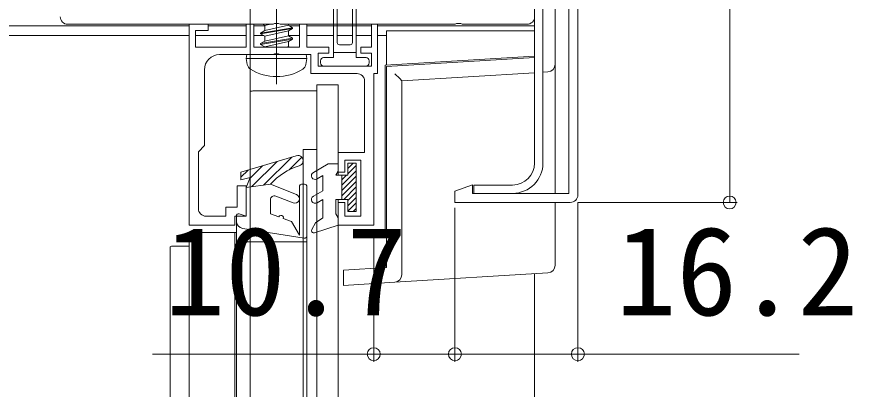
# Model space of a CAD drawing. Units: millimetres, scale not verified. Extents: x -2376 to -396, y -1680 to 1521.
# Drawn here: x -1252.2 to -1142.1, y 868.9 to 918 of the extents above; entities that cross this region are included whole.
import ezdxf
from ezdxf.enums import TextEntityAlignment as Align

# ---------------------------------------------------------------- set-up
doc = ezdxf.new("R2010")
doc.units = ezdxf.units.MM
doc.header["$LTSCALE"] = 8
doc.linetypes.add('CHAIN2', pattern=[12, 9, -1, 1, -1])
for name, color, linetype, lineweight in [('0-3_YKK_11', 7, 'Continuous', 9), ('0-4_YKK_12', 2, 'Continuous', 9), ('0-5_YKK_13', 4, 'Continuous', 9), ('0-6_YKK_D', 6, 'Continuous', 9)]:
    doc.layers.add(name, color=color, linetype=linetype, lineweight=lineweight)
doc.styles.add('ＭＳ ゴシック', font='')
doc.styles.get('ＭＳ ゴシック').set_extended_font_data('MS Gothic')

msp = doc.modelspace()

# ---------------------------------------------------------------- linework, layer by layer
at = {"layer": '0-3_YKK_11'}
for p, q in [((-1179.495, 982.315), (-1179.495, 894.715)), ((-1178.295, 894.515), (-1178.295, 982.515)), ((-1183.995, 898.715), (-1183.995, 972.515)), ((-1182.895, 926.557), (-1182.895, 898.715)), ((-1218.453, 917.009), (-1218.27, 917.129)), ((-1218.27, 917.129), (-1217.72, 917.129)), ((-1217.72, 917.129), (-1217.537, 917.009)), ((-1194.453, 917.009), (-1194.27, 917.129)), ((-1194.27, 917.129), (-1193.72, 917.129)), ((-1193.72, 917.129), (-1193.537, 917.009)), ((-1245.495, 917.009), (-1218.453, 917.009)), ((-1226.995, 917.009), (-1229.495, 917.009)), ((-1229.495, 917.009), (-1229.495, 890.51)), ((-1228.695, 916.209), (-1226.995, 916.209)), ((-1228.695, 914.01), (-1228.695, 916.209)), ((-1226.995, 916.209), (-1226.995, 917.009)), ((-1221.995, 917.009), (-1221.995, 914.01)), ((-1220.995, 917.009), (-1221.995, 917.009)), ((-1220.995, 914.01), (-1220.995, 917.009)), ((-1217.537, 917.009), (-1194.453, 917.009)), ((-1214.995, 917.009), (-1214.995, 914.01)), ((-1213.995, 917.009), (-1214.995, 917.009)), ((-1213.995, 914.01), (-1213.995, 917.009)), ((-1205.495, 917.009), (-1205.495, 914.01)), ((-1204.695, 917.009), (-1205.495, 917.009)), ((-1204.695, 910.51), (-1204.695, 917.009)), ((-1193.537, 917.009), (-1184.995, 917.009)), ((-1221.995, 914.01), (-1228.695, 914.01)), ((-1214.995, 914.01), (-1220.995, 914.01)), ((-1211.095, 914.01), (-1213.995, 914.01)), ((-1211.095, 913.21), (-1211.095, 914.01)), ((-1206.895, 914.01), (-1206.895, 913.21)), ((-1205.495, 914.01), (-1206.895, 914.01)), ((-1225.495, 913.009), (-1218.453, 913.009)), ((-1218.453, 913.009), (-1218.27, 913.13)), ((-1218.27, 913.13), (-1217.72, 913.13)), ((-1217.72, 913.13), (-1217.537, 913.009)), ((-1217.537, 913.009), (-1213.495, 913.009)), ((-1213.495, 913.009), (-1213.495, 910.51)), ((-1212.495, 913.21), (-1211.095, 913.21)), ((-1212.495, 911.509), (-1212.495, 913.21)), ((-1206.895, 913.21), (-1205.495, 913.21)), ((-1205.495, 913.21), (-1205.495, 911.509)), ((-1227.495, 901.009), (-1227.495, 911.009)), ((-1213.495, 910.51), (-1207.395, 910.51)), ((-1205.495, 911.509), (-1212.495, 911.509)), ((-1205.195, 910.51), (-1204.695, 910.51)), ((-1205.195, 890.51), (-1205.195, 910.51)), ((-1206.395, 909.509), (-1206.395, 900.109)), ((-1228.295, 900.209), (-1227.495, 901.009)), ((-1228.295, 892.709), (-1228.295, 900.209)), ((-1209.895, 900.109), (-1209.895, 897.51)), ((-1206.395, 900.109), (-1209.895, 900.109)), ((-1208.995, 899.109), (-1206.895, 899.109)), ((-1208.995, 897.51), (-1208.995, 899.109)), ((-1206.895, 899.109), (-1206.895, 891.709)), ((-1209.895, 897.51), (-1208.995, 897.51)), ((-1223.195, 895.71), (-1223.195, 892.909)), ((-1221.995, 895.71), (-1223.195, 895.71)), ((-1221.995, 891.709), (-1221.995, 895.71)), ((-1192.195, 895.843), (-1194.495, 895.006)), ((-1192.195, 894.715), (-1192.195, 895.843)), ((-1191.995, 895.815), (-1186.895, 895.815)), ((-1191.995, 894.715), (-1191.995, 895.815)), ((-1194.495, 895.006), (-1194.495, 893.515)), ((-1179.495, 894.715), (-1192.195, 894.715)), ((-1186.895, 894.715), (-1191.995, 894.715)), ((-1224.695, 892.909), (-1224.695, 891.709)), ((-1223.195, 892.909), (-1224.695, 892.909)), ((-1209.895, 893.51), (-1209.895, 890.51)), ((-1208.995, 893.51), (-1209.895, 893.51)), ((-1208.995, 891.709), (-1208.995, 893.51)), ((-1194.495, 893.515), (-1179.295, 893.515)), ((-1224.695, 891.709), (-1227.295, 891.709)), ((-1223.495, 891.709), (-1221.995, 891.709)), ((-1223.495, 890.51), (-1223.495, 891.709)), ((-1206.895, 891.709), (-1208.995, 891.709)), ((-1229.495, 890.51), (-1223.495, 890.51)), ((-1209.895, 890.51), (-1205.195, 890.51))]:
    msp.add_line(p, q, dxfattribs=at)
for centre, radius, start, end in [((-1245.495, 918.01), 1, 180, 269.99998), ((-1184.995, 918.01), 1, 270, 359.99998), ((-1225.495, 911.009), 2, 90, 179.99998), ((-1207.395, 909.509), 1, 0, 89.99998), ((-1186.895, 898.715), 2.9, 270, 359.99998), ((-1186.895, 898.715), 4, 270, 359.99998), ((-1179.295, 894.515), 1, 270, 359.99998), ((-1227.295, 892.709), 1, 180, 269.99998)]:
    msp.add_arc(centre, radius, start, end, dxfattribs=at)
at = {"layer": '0-4_YKK_12'}
for p, q in [((-1221.495, 975.009), (-1221.495, 148.527)), ((-1351.065, 916.81), (-1229.478, 916.81)), ((-1227.012, 916.81), (-1221.978, 916.81)), ((-1221.012, 916.81), (-1219.545, 916.81)), ((-1216.328, 916.81), (-1214.978, 916.81)), ((-1214.012, 916.81), (-1205.478, 916.81)), ((-1204.712, 916.81), (-1183.995, 916.81)), ((-1229.495, 915.528), (-1258.995, 915.528)), ((-1221.995, 915.528), (-1228.695, 915.528)), ((-1219.693, 915.528), (-1220.995, 915.528)), ((-1214.995, 915.528), (-1216.445, 915.528)), ((-1210.495, 915.528), (-1213.995, 915.528)), ((-1207.995, 915.528), (-1209.995, 915.528)), ((-1205.495, 915.528), (-1207.495, 915.528)), ((-1203.495, 915.528), (-1204.695, 915.528)), ((-1212.695, 909.01), (-1212.689, 909.01)), ((-1212.695, 909.01), (-1212.695, 897.743)), ((-1212.689, 909.01), (-1212.672, 909.01)), ((-1212.672, 909.01), (-1212.645, 909.01)), ((-1212.645, 909.01), (-1212.607, 909.01)), ((-1212.607, 909.01), (-1212.562, 909.01)), ((-1212.562, 909.01), (-1212.51, 909.01)), ((-1212.51, 909.01), (-1212.454, 909.01)), ((-1212.454, 909.01), (-1212.395, 909.01)), ((-1210.195, 909.01), (-1212.395, 909.01)), ((-1210.195, 909.01), (-1210.137, 909.01)), ((-1210.137, 909.01), (-1210.08, 909.01)), ((-1210.08, 909.01), (-1210.028, 909.01)), ((-1210.028, 909.01), (-1209.983, 909.01)), ((-1209.983, 909.01), (-1209.946, 909.01)), ((-1209.946, 909.01), (-1209.918, 909.01)), ((-1209.918, 909.01), (-1209.901, 909.01)), ((-1209.901, 909.01), (-1209.895, 909.01)), ((-1209.895, 909.01), (-1209.895, 899.81)), ((-1221.495, 897.866), (-1221.495, 908.176)), ((-1212.695, 908.228), (-1221.037, 908.228)), ((-1209.895, 897.81), (-1209.895, 899.81)), ((-1209.895, 897.81), (-1209.895, 897.109)), ((-1212.695, 896.592), (-1212.695, 894.602)), ((-1212.695, 893.451), (-1212.695, 890.932)), ((-1209.895, 893.909), (-1209.895, 893.209)), ((-1209.895, 890.809), (-1209.895, 893.209)), ((-1209.895, 890.809), (-1209.895, 880.51)), ((-1229.489, 889.558), (-1229.495, 889.558)), ((-1229.495, 889.558), (-1229.495, 880.51)), ((-1229.472, 889.558), (-1229.489, 889.558)), ((-1229.445, 889.558), (-1229.472, 889.558)), ((-1229.407, 889.558), (-1229.445, 889.558)), ((-1229.362, 889.558), (-1229.407, 889.558)), ((-1229.31, 889.558), (-1229.362, 889.558)), ((-1229.254, 889.558), (-1229.31, 889.558)), ((-1229.195, 889.558), (-1229.254, 889.558)), ((-1223.795, 889.558), (-1229.195, 889.558)), ((-1223.737, 889.558), (-1223.795, 889.558)), ((-1223.68, 889.558), (-1223.737, 889.558)), ((-1223.628, 889.558), (-1223.68, 889.558)), ((-1223.583, 889.558), (-1223.628, 889.558)), ((-1223.546, 889.558), (-1223.583, 889.558)), ((-1223.518, 889.558), (-1223.546, 889.558)), ((-1223.501, 889.558), (-1223.518, 889.558)), ((-1223.495, 889.558), (-1223.501, 889.558)), ((-1223.491, 889.558), (-1223.495, 889.558)), ((-1223.495, 889.558), (-1223.495, 880.51)), ((-1223.477, 889.558), (-1223.491, 889.558)), ((-1223.455, 889.558), (-1223.477, 889.558)), ((-1223.425, 889.558), (-1223.455, 889.558)), ((-1223.388, 889.558), (-1223.425, 889.558)), ((-1223.345, 889.558), (-1223.388, 889.558)), ((-1223.298, 889.558), (-1223.345, 889.558)), ((-1223.295, 889.558), (-1223.298, 889.558)), ((-1212.695, 889.622), (-1212.695, 880.51)), ((-1231.995, 887.681), (-1231.995, 880.51)), ((-1231.695, 887.733), (-1229.495, 887.733)), ((-1183.995, 884.126), (-1183.995, 880.51)), ((-1231.995, 880.51), (-1231.995, 750.527)), ((-1229.495, 880.51), (-1229.495, 750.527)), ((-1223.495, 880.51), (-1223.495, 750.527)), ((-1212.695, 880.51), (-1212.695, 750.527)), ((-1209.895, 880.51), (-1209.895, 750.52)), ((-1183.995, 732.067), (-1183.995, 880.51))]:
    msp.add_line(p, q, dxfattribs=at)
at = {"layer": '0-4_YKK_12', "linetype": 'CHAIN2'}
msp.add_line((-1217.995, 909.109), (-1217.995, 933.01), dxfattribs=at)
at = {"layer": '0-4_YKK_12'}
for centre, radius, start, end in [((-1221.459, 909.087), 0.912, 267.75739, 285.21364), ((-1221.061, 907.621), 0.608, 87.75737, 105.21355), ((-1231.768, 887.262), 0.477, 81.22057, 118.48154)]:
    msp.add_arc(centre, radius, start, end, dxfattribs=at)
at = {"layer": '0-5_YKK_13'}
for p, q in [((-1183.995, 912.826), (-1183.995, 972.215)), ((-1181.295, 943.465), (-1181.295, 911.732)), ((-1210.495, 912.609), (-1210.495, 919.159)), ((-1209.995, 919.159), (-1209.995, 914.609)), ((-1207.995, 919.159), (-1207.995, 914.609)), ((-1207.495, 912.609), (-1207.495, 919.159)), ((-1220.095, 915.859), (-1215.895, 916.56)), ((-1215.895, 916.459), (-1220.095, 915.759)), ((-1220.095, 915.859), (-1219.545, 916.177)), ((-1219.835, 917.009), (-1219.545, 916.842)), ((-1219.545, 916.842), (-1218.803, 917.009)), ((-1219.545, 916.177), (-1216.445, 916.877)), ((-1219.545, 916.177), (-1219.545, 916.842)), ((-1219.545, 915.442), (-1216.445, 916.142)), ((-1216.445, 916.877), (-1216.445, 917.009)), ((-1215.895, 916.56), (-1216.445, 916.877)), ((-1215.895, 916.459), (-1216.445, 916.142)), ((-1216.445, 915.477), (-1216.445, 916.142)), ((-1215.895, 916.459), (-1215.895, 916.56)), ((-1220.095, 915.759), (-1220.095, 915.859)), ((-1220.095, 915.759), (-1219.545, 915.442)), ((-1215.895, 915.06), (-1220.095, 914.359)), ((-1219.545, 914.777), (-1216.445, 915.477)), ((-1219.545, 914.777), (-1219.545, 915.442)), ((-1215.895, 915.06), (-1216.445, 914.742)), ((-1215.895, 915.06), (-1215.895, 915.159)), ((-1203.495, 911.633), (-1203.495, 915.826)), ((-1220.095, 914.459), (-1219.545, 914.777)), ((-1220.095, 914.359), (-1220.095, 914.459)), ((-1220.095, 914.359), (-1219.545, 914.042)), ((-1219.545, 914.042), (-1216.445, 914.742)), ((-1219.545, 914.01), (-1219.545, 914.042)), ((-1216.445, 914.077), (-1216.67, 914.01)), ((-1216.445, 914.077), (-1216.445, 914.742)), ((-1216.328, 914.01), (-1216.445, 914.077)), ((-1208.295, 914.31), (-1209.695, 914.31)), ((-1221.995, 912.51), (-1221.907, 913.009)), ((-1221.907, 913.009), (-1214.083, 913.009)), ((-1213.995, 912.51), (-1214.083, 913.009)), ((-1207.495, 913.31), (-1210.495, 913.31)), ((-1221.995, 912.51), (-1213.995, 912.51)), ((-1221.995, 912.51), (-1221.854, 911.707)), ((-1213.995, 912.51), (-1214.137, 911.707)), ((-1212.195, 911.909), (-1212.195, 912.209)), ((-1211.795, 912.609), (-1210.495, 912.609)), ((-1207.495, 912.609), (-1206.195, 912.609)), ((-1205.795, 912.209), (-1205.795, 911.909)), ((-1181.295, 911.732), (-1181.295, 894.715)), ((-1206.195, 911.509), (-1211.795, 911.509)), ((-1183.995, 910.626), (-1201.495, 909.556)), ((-1182.234, 910.734), (-1182.895, 910.693)), ((-1201.495, 909.557), (-1201.495, 883.996)), ((-1222.695, 897.51), (-1215.395, 899.68)), ((-1216.004, 899.499), (-1219.708, 895.795)), ((-1214.677, 899.48), (-1216.349, 897.807)), ((-1212.695, 900.509), (-1212.695, 740.527)), ((-1219.838, 898.359), (-1221.562, 896.635)), ((-1217.921, 898.929), (-1221.248, 895.603)), ((-1213.145, 897.484), (-1211.195, 898.609)), ((-1209.895, 898.609), (-1211.195, 898.609)), ((-1209.895, 897.629), (-1209.895, 898.609)), ((-1208.595, 897.109), (-1208.595, 898.709)), ((-1207.888, 898.709), (-1208.595, 898.002)), ((-1207.495, 898.395), (-1208.595, 897.295)), ((-1221.755, 897.789), (-1222.695, 896.849)), ((-1222.695, 897.51), (-1222.695, 896.509)), ((-1209.895, 897.629), (-1210.195, 897.109)), ((-1207.495, 897.688), (-1209.395, 895.788)), ((-1222.695, 896.509), (-1221.495, 896.809)), ((-1221.495, 896.809), (-1221.995, 895.509)), ((-1211.895, 897.051), (-1212.645, 896.618)), ((-1211.895, 895.064), (-1211.895, 897.051)), ((-1208.595, 897.109), (-1210.195, 897.109)), ((-1209.395, 893.909), (-1209.395, 897.109)), ((-1208.781, 897.109), (-1209.395, 896.495)), ((-1207.495, 896.981), (-1209.395, 895.081)), ((-1207.495, 896.274), (-1209.395, 894.374)), ((-1221.995, 895.509), (-1218.795, 895.909)), ((-1221.995, 891.709), (-1221.995, 895.509)), ((-1218.795, 895.909), (-1215.375, 894.568)), ((-1214.994, 889.219), (-1214.994, 895.609)), ((-1214.694, 895.909), (-1214.294, 895.909)), ((-1213.994, 895.609), (-1213.994, 889.109)), ((-1213.145, 894.342), (-1211.895, 895.064)), ((-1207.495, 895.567), (-1209.152, 893.909)), ((-1218.113, 894.353), (-1215.813, 893.451)), ((-1207.495, 894.86), (-1208.595, 893.76)), ((-1207.495, 894.153), (-1208.595, 893.053)), ((-1218.795, 892.01), (-1218.795, 893.887)), ((-1211.895, 893.909), (-1212.645, 893.477)), ((-1211.895, 891.51), (-1211.895, 893.909)), ((-1208.595, 893.909), (-1210.195, 893.909)), ((-1210.195, 892.029), (-1210.195, 893.909)), ((-1208.595, 892.309), (-1208.595, 893.909)), ((-1207.495, 893.445), (-1208.595, 892.346)), ((-1181.295, 893.515), (-1181.295, 885.231)), ((-1221.995, 891.709), (-1222.905, 891.996)), ((-1218.795, 892.01), (-1217.677, 891.605)), ((-1209.895, 891.51), (-1210.195, 892.029)), ((-1208.595, 892.309), (-1207.495, 892.309)), ((-1207.495, 892.738), (-1207.924, 892.309)), ((-1223.295, 891.066), (-1223.295, 891.709)), ((-1223.295, 891.066), (-1223.295, 749.964)), ((-1217.113, 891.402), (-1216.028, 891.009)), ((-1214.994, 889.219), (-1216.028, 891.009)), ((-1213.355, 889.96), (-1212.864, 890.81)), ((-1211.895, 891.51), (-1212.864, 890.81)), ((-1209.895, 890.51), (-1209.895, 891.51)), ((-1222.449, 890.078), (-1214.34, 888.813)), ((-1209.895, 890.51), (-1213.005, 889.524)), ((-1213.994, 889.109), (-1213.994, 751.92)), ((-1203.695, 889.126), (-1203.495, 889.126)), ((-1213.994, 888.31), (-1223.295, 888.31)), ((-1182.234, 884.234), (-1202.434, 882.998)), ((-1209.195, 882.585), (-1209.195, 883.583)), ((-1202.434, 882.998), (-1209.195, 882.585))]:
    msp.add_line(p, q, dxfattribs=at)
for points in [[(-1203.495, 915.826), (-1203.495, 916.126), (-1183.995, 916.126)], [(-1220.095, 914.459), (-1215.895, 915.159), (-1216.445, 915.477)], [(-1203.695, 889.126), (-1203.695, 911.621), (-1183.995, 912.826)], [(-1209.195, 883.583), (-1209.195, 884.585), (-1203.495, 884.933), (-1203.495, 911.434), (-1183.995, 912.626)], [(-1202.434, 910.496), (-1201.767, 909.852), (-1201.495, 909.557)], [(-1212.695, 900.509), (-1214.495, 900.509), (-1214.495, 740.527)], [(-1207.495, 892.309), (-1207.495, 898.709), (-1208.595, 898.709)]]:
    msp.add_lwpolyline(points, dxfattribs=at)
for centre, radius, start, end in [((-1209.695, 914.609), 0.3, 180, 270), ((-1208.295, 914.609), 0.3, 270, 0), ((-1220.967, 911.863), 0.9, 190, 237.94411), ((-1215.023, 911.863), 0.9, 302.05588, 350), ((-1211.795, 912.209), 0.4, 90, 180), ((-1211.795, 911.909), 0.4, 180, 270), ((-1206.195, 912.209), 0.4, 0, 90), ((-1206.195, 911.909), 0.4, 270, 0), ((-1182.295, 911.732), 1, 273.49998, 0), ((-1217.995, 916.609), 6.5, 237.94411, 302.05588), ((-1215.195, 899.01), 0.7, 286.24741, 106.56104), ((-1212.761, 890.657), 8, 106.24741, 138.96135), ((-1212.895, 897.051), 0.5, 119.99998, 299.99998), ((-1214.694, 895.609), 0.3, 90, 180), ((-1214.294, 895.609), 0.3, 0, 90), ((-1218.295, 893.887), 0.5, 68.58522, 180), ((-1215.594, 894.01), 0.6, 248.58522, 68.58522), ((-1212.895, 893.909), 0.5, 119.99998, 299.99998), ((-1222.995, 891.709), 0.3, 72.54239, 180), ((-1217.395, 891.504), 0.3, 340.13199, 160.13199), ((-1222.295, 891.066), 1, 180, 261.13684), ((-1213.095, 889.81), 0.3, 149.99576, 287.58987), ((-1214.294, 889.109), 0.3, 261.13684, 0), ((-1182.295, 885.231), 1, 273.49998, 0), ((-1202.495, 883.996), 1, 273.49998, 0)]:
    msp.add_arc(centre, radius, start, end, dxfattribs=at)
at = {"layer": '0-6_YKK_D'}
for p, q in [((-1158.295, 983.515), (-1158.295, 893.515)), ((-1178.295, 893.515), (-1178.295, 872.515)), ((-1178.295, 893.515), (-1157.295, 893.515)), ((-1194.495, 892.815), (-1194.495, 872.515)), ((-1194.495, 892.815), (-1194.495, 872.515)), ((-1205.195, 889.81), (-1205.195, 872.515)), ((-1205.195, 873.515), (-1234.355, 873.515)), ((-1194.495, 873.515), (-1205.195, 873.515)), ((-1194.495, 873.515), (-1178.295, 873.515)), ((-1178.295, 873.515), (-1149.135, 873.515))]:
    msp.add_line(p, q, dxfattribs=at)
for centre in [(-1158.295, 893.515), (-1205.195, 873.515), (-1194.495, 873.515), (-1194.495, 873.515), (-1178.295, 873.515)]:
    msp.add_circle(centre, 0.85, dxfattribs=at)

# ---------------------------------------------------------------- texts
at = {"layer": '0-6_YKK_D', "color": 4, "style": 'ＭＳ ゴシック'}
for s, p in [('10.7', (-1232.755, 875.115)), ('16.2', (-1173.295, 875.115))]:
    msp.add_text(s, height=11.73, dxfattribs=at).set_placement(p, align=Align.BOTTOM_LEFT)

doc.saveas('drawing.dxf')
